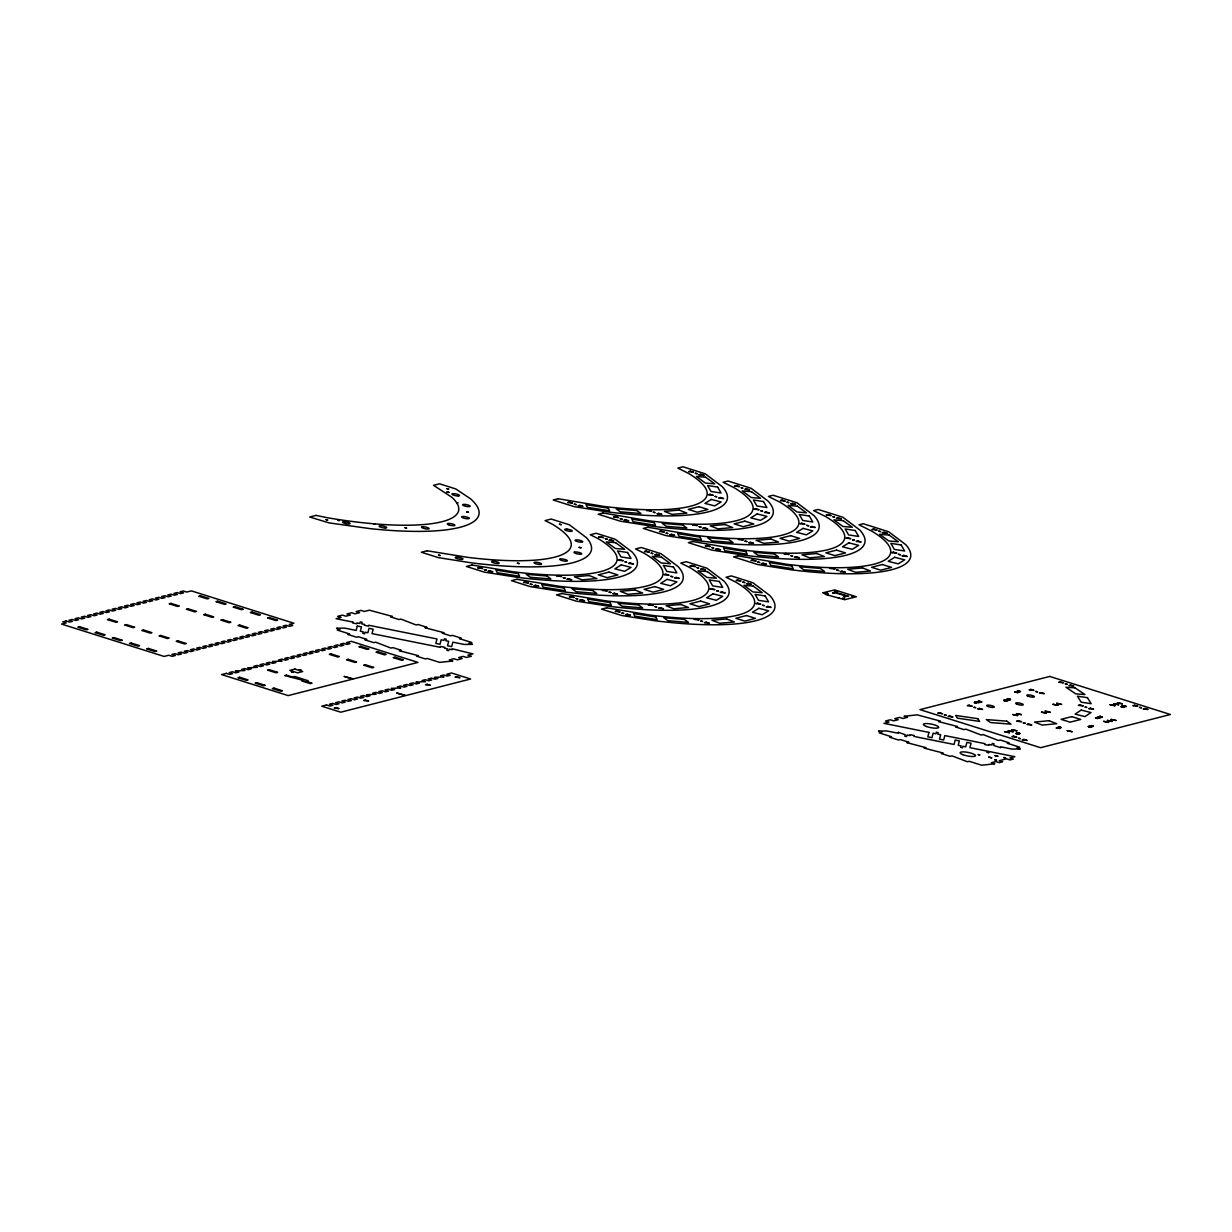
<?xml version="1.0" encoding="UTF-8"?>
<svg xmlns="http://www.w3.org/2000/svg" width="1232" height="1232" viewBox="0 0 1232 1232"><rect width="100%" height="100%" fill="white"/><g stroke="black" fill="none" stroke-linecap="round" stroke-linejoin="round"><path stroke-width="1.5" d="M974.281 702.594C975.313 701.963 974.882 702.687 975.975 702.517M1003.911 700.5L1005.512 700.623L1004.003 700.623M1017.293 691.26C1014.845 693 1018.956 691.167 1018.387 692.061M1121.212 706.46L1122.136 706.829M1060.059 727.065L1061.168 727.712L1059.551 726.957M1090.582 725.817L1093.462 726.156L1092.522 726.187M337.768 520.227L339.431 520.428M338.523 520.397L339.416 520.551M339.108 520.258L338.169 520.489M373.804 524.124L374.805 524.139M447.062 492.015L448.741 492.076L447.385 492.184M448.309 491.953L448.818 492.43M448.787 492.569L448.155 492.23M457.164 502.795L458.165 502.81M974.512 702.687L974.928 701.716L976.098 702.856M974.774 702.656L975.821 702.379M975.39 702.964L975.421 701.747M975.667 702.178C976.76 702.81 977.746 701.177 978.886 702.61M977.761 702.055L976.144 702.579M976.853 702.163L976.914 701.67M977.515 701.778L976.991 702.733L977.207 701.547L979.825 702.379M977.823 701.516L979.486 702.071M981.719 701.886L979.117 701.07C977.792 702.132 981.488 701.516 980.225 701.84M979.964 702.456L978.809 701.316L979.548 702.163M980.241 701.716L979.255 701.378M979.579 702.348L979.563 701.316M1005.374 700.577L1004.357 700.731L1004.727 699.838M1004.835 699.93L1006.359 700.069M1007.314 700.792C1005.851 699.53 1006.729 699.745 1004.28 700.069M1006.251 700.346L1005.497 700.115M1006.636 700.176L1006.082 699.576M1007.453 699.668C1009.193 700.577 1005.866 698.883 1006.991 700.484M1006.621 700.392L1006.883 699.283L1009.639 700.192L1009.085 699.406M1006.929 700.777L1004.311 699.945M1006.852 700.484L1006.513 699.499L1008.223 700.022M1007.083 700.731L1004.142 700.223M1007.391 699.699L1008.931 699.838M1008.561 700.346L1007.868 700.099M1008.469 699.006L1010.533 699.437L1008.654 698.837M1009.085 699.714L1009.67 699.252M1008.746 700.007L1007.314 699.175M1009.47 700.238L1010.194 699.453M1014.829 692.03L1016.585 692.523M1015.322 691.907L1018.094 692.692L1015.353 691.768M1016.246 691.537L1014.845 691.907M1019.295 691.753L1017.647 691.291L1017.786 692.091M1017.093 692.138C1015.214 690.628 1021.051 692.584 1017.509 691.706M1017.524 692.338L1018.756 691.83M1017.801 692.23L1018.464 691.614M1018.263 691.429L1017.894 692.338M1018.602 690.936L1020.481 691.537M1019.018 692.061L1019.388 691.691M1015.907 733.41L1018.494 734.349L1015.876 733.533M1018.186 733.471L1016.415 733.24L1017.971 733.41M1017.94 733.209L1019.942 733.44L1016.924 733.179M1017.216 733.594L1017.278 733.702M1018.987 733.81L1017.709 732.948M1017.694 733.933L1017.955 733.086L1019.942 733.44M1056.363 728.05L1059.72 728.374L1056.271 727.989M1056.871 728.251C1059.874 727.558 1055.639 729.082 1057.564 727.558M1058.827 728.05L1056.794 727.665M1057.795 727.373L1060.182 727.835M1058.226 727.588L1059.335 726.957M1059.12 727.973L1059.751 728.251M1058.827 727.542L1058.627 727.619M1092.923 725.894L1089.719 726.264L1090.751 726.988L1088.149 726.541L1089.812 727.08M1088.364 726.372L1090.382 726.957L1088.718 726.788M1091.537 725.571L1091.644 726.618L1089.442 726.249L1091.983 726.664L1092.06 725.617L1091.567 726.279M1089.612 727.065L1089.904 725.971L1091.922 726.372M1091.49 726.803L1092.26 726.002M1092.091 726.664L1092.06 725.617M1096.973 718.425C1099.853 717.394 1094.678 717.424 1098.082 718.456L1095.51 717.717M1095.587 717.948C1101.993 717.424 1094.863 717.455 1096.28 717.84M1096.742 718.04L1101.824 717.07L1100.022 716.547L1101.5 717.101M1097.204 718.502C1098.667 715.961 1100.838 719.272 1100.13 716.531M1097.543 718.425L1097.774 717.332M1097.681 718.395L1098.343 717.471M1098.759 716.962L1098.251 718.025M1098.636 717.979L1099.283 717.255M1098.944 717.532L1100.576 717.193M1099.483 717.794L1097.727 717.64M1100.33 717.748L1100.869 716.67M1100.176 717.317L1101.023 716.701M1101.716 716.932L1100.854 717.255L1101.901 717.332M1102.424 717.178L1099.622 716.254L1102.27 717.209M1121.705 706.336C1125.432 708.693 1117.794 705.243 1124.354 706.86L1125.093 706.336M1122.66 707.168L1121.859 706.306M1122.029 707.199L1121.182 706.829M1122.922 706.891L1122.183 706.614M1122.937 707.245C1123.291 705.813 1123.954 705.89 1123.291 706.198M1123.707 705.797L1126.479 706.49L1123.615 706.49M1123.322 706.105C1123.045 706.968 1125.386 706.044 1124.108 706.49M1124.431 706.475L1124.308 705.797M1124.924 706.444L1124.123 706.013M979.224 702.225L974.635 702.055M976.745 701.901L977.438 701.978M978.778 701.408L981.704 702.024M1017.447 733.487L1018.525 733.841M978.439 701.347L978.809 701.824M1009.732 699.576L1009.917 699.468M1092.029 725.74L1092.322 726.418M976.961 702.656L976.129 702.348M337.707 519.873L338.323 520.212M975.667 701.947L977.638 702.332M975.836 702.163L976.622 701.67M1122.491 706.259L1124.4 706.182M1121.397 707.014L1122.799 707.153M1099.468 716.731L1101.316 717.455L1100.746 716.932M1096.495 717.948L1097.527 717.332M1058.627 728.22L1059.689 727.958M1090.751 726.988L1089.689 726.387M1057.287 727.496L1057.672 728.358M976.021 702.918L976.114 701.84L978.87 702.748M1098.297 717.748L1099.006 717.64M1100.592 716.624L1101.608 717.101M1005.913 699.822L1008.546 700.484M1005.266 700.638L1004.912 700.777M1017.678 733.071L1019.911 733.579M1097.127 718.01L1096.773 717.902M1097.204 717.948L1097.758 717.794M447.077 491.891L447.94 492.169M1018.433 690.983L1020.45 691.66M1017.786 691.152L1019.449 691.445M1007.899 699.037L1009.393 699.576M1058.581 727.142L1060.336 727.804M1057.518 727.773L1059.566 728.405M448.633 524.77L449.418 525.048A3.85 0.878 11.2 0 0 454.5 525.587A3.85 0.878 11.2 0 0 452.822 524.077L451.898 523.816A3.85 0.878 11.2 0 0 448.309 523.431L447.432 523.677A3.85 0.878 11.2 0 0 448.602 524.755M1017.955 733.086L1019.172 733.764M582.597 541.603L582.597 541.834A3.85 0.878 11.2 0 1 579.333 542.003L578.347 541.818A3.85 0.878 11.2 0 1 575.113 540.432A3.85 0.878 11.2 0 1 577.423 539.924L578.378 540.032A3.85 0.878 11.2 0 1 582.351 541.325L582.597 541.603M462.755 558.866L462.724 559.082A3.85 0.878 11.2 0 1 460.337 559.343L458.396 559.02A3.85 0.878 11.2 0 1 455.47 557.896L455.239 557.634A3.85 0.878 11.2 0 1 458.612 557.28A3.85 0.878 11.2 0 1 462.755 558.851M1139.569 707.384L1141.356 707.784L1139.569 707.384M352.876 622.068L352.645 622.945L356.803 623.792L357.034 622.899L359.883 623.469L360.283 621.914L362.1 622.283L361.715 623.839L364.564 624.408L364.349 625.302L368.507 626.133L368.722 625.255L436.99 638.961L435.851 643.412L440.024 644.244L441.148 639.808L444.013 640.378L444.398 638.823L446.215 639.192L445.83 640.748L448.679 641.318L447.555 645.753L451.713 646.6L452.852 642.149L464.31 644.459L472.487 644.336L469.038 643.243L471.825 642.534L459.413 638.623L461.261 638.145L452.437 635.358L450.573 635.835L442.211 633.186L444.059 632.709L425.009 627.766L426.873 627.288L418.033 624.501L416.185 624.978L400.847 619.065L398.983 619.542L390.621 616.909L392.469 616.431L369.354 610.194L364.379 611.457L360.945 610.379L356.187 611.596L359.621 612.674L355.124 613.829L351.674 612.751L346.916 613.967L350.365 615.045L345.853 616.2L342.419 615.122L337.66 616.339L341.095 617.417L336.105 618.695L352.876 622.068M357.295 625.979L356.171 630.43L344.698 628.12L336.536 628.243L339.97 629.336L337.183 630.045L349.611 633.972L347.747 634.434L356.587 637.221L358.435 636.744L366.797 639.393L364.949 639.87L373.773 642.657L375.637 642.18L390.975 648.078L392.823 647.601L401.201 650.25L399.353 650.727L418.403 655.67L416.539 656.148L425.363 658.935L427.227 658.458L439.655 662.385L452.822 660.983L449.387 659.905L453.9 658.75L457.334 659.828L462.092 658.612L458.658 657.534L463.155 656.379L466.605 657.472L471.348 656.256L467.914 655.162L472.919 653.884L452.206 648.787L451.99 649.68L449.126 649.11L448.725 650.665L446.908 650.296L447.308 648.74L444.444 648.171L444.675 647.277L440.517 646.446L440.286 647.324L372.033 633.618L373.157 629.167L368.999 628.335L367.875 632.786L365.011 632.201L364.61 633.756L362.793 633.387L363.194 631.831L360.329 631.261L361.453 626.826L357.295 625.979M898.359 732.347L898.128 733.24L886.67 730.946L878.493 731.069L881.943 732.147L879.155 732.855L891.568 736.782L889.72 737.26L898.544 740.032L900.407 739.57L908.769 742.203L906.921 742.68L925.971 747.639L924.108 748.101L943.158 753.06L941.31 753.537L950.134 756.325L951.997 755.847L967.336 761.746L969.184 761.284L981.627 765.211L994.794 763.809L991.36 762.716L995.856 761.561L999.306 762.654L1002.663 761.792L999.229 760.698L1006.513 758.835L1009.947 759.928L1013.32 759.066L1009.886 757.973L1014.875 756.694L969.907 747.655L971.032 743.219L966.874 742.388L965.734 746.823L962.885 746.253L962.485 747.809L960.667 747.439L961.052 745.884L958.203 745.314L959.328 740.863L955.17 740.032L954.045 744.482L913.99 736.428L914.221 735.535L910.063 734.703L909.832 735.596L906.983 735.011L906.583 736.567L904.765 736.212L905.15 734.657L898.359 732.347M928.943 732.393L927.819 736.828L931.977 737.675L933.101 733.225L935.966 733.795L936.351 732.239L938.183 732.609L937.783 734.164L940.647 734.749L939.523 739.185L943.681 740.016L944.805 735.581L984.845 743.62L984.614 744.513L988.788 745.345L989.003 744.467L991.868 745.037L992.268 743.481L994.085 743.851L993.685 745.406L1000.476 747.701L1000.707 746.808L1012.18 749.118L1020.342 748.994L1016.908 747.901L1019.68 747.193L1007.268 743.281L1009.116 742.804L1000.292 740.016L998.444 740.494L983.09 734.58L981.242 735.057L965.903 729.159L964.04 729.637L955.678 726.988L957.526 726.51L938.476 721.567L940.339 721.09L917.209 714.853L904.042 716.254L907.491 717.332L902.979 718.487L899.545 717.409L894.786 718.626L898.22 719.704L893.724 720.859L890.274 719.781L885.515 720.997L888.965 722.075L883.96 723.353L928.943 732.393M326.049 519.688L327.851 520.073L326.126 519.658M291.445 671.748L293.247 672.118L291.445 671.748M299.284 669.731L301.085 670.116L299.376 669.7M404.943 527.681L406.729 528.066L405.02 527.65M446.908 488.75L448.833 489.15L447 488.704M438.53 555.185L440.317 555.57L438.607 555.155M466.697 511.896L468.483 512.266L466.697 511.896M484.376 569.661L486.178 570.046L484.376 569.661M517.409 563.193L519.211 563.563L517.409 563.193M530.237 584.137L532.039 584.522L530.237 584.137M559.451 524.262L561.253 524.647L559.451 524.262M574.435 504.227L576.237 504.612L574.435 504.227M563.27 577.654L565.072 578.039L563.27 577.654M579.163 547.393L580.965 547.763L579.163 547.393M576.099 598.613L577.9 598.998L576.191 598.583M605.312 538.738L607.099 539.108L605.312 538.738M620.297 518.703L622.098 519.088L620.297 518.703M609.132 592.13L610.918 592.515L609.132 592.13M625.024 561.869L626.811 562.239L625.101 561.823M653.33 512.219L655.116 512.604L653.407 512.189M621.96 613.089L623.762 613.474L622.052 613.059M651.174 553.214L652.96 553.584L651.251 553.168M666.158 533.179L667.96 533.564L666.25 533.148M695.372 473.304L697.158 473.673L695.372 473.304M654.993 606.606L656.779 606.991L655.07 606.575M670.886 576.345L672.672 576.715L670.886 576.345M699.191 526.695L700.977 527.08L699.191 526.695M715.084 496.434L716.87 496.804L715.161 496.388M697.035 567.69L698.821 568.06L697.112 567.644M712.019 547.655L713.821 548.04L712.096 547.624M741.233 487.78L743.019 488.149L741.31 487.733M700.839 621.082L702.64 621.467L700.931 621.051M716.731 590.821L718.533 591.191L716.731 590.821M745.037 541.171L746.838 541.556L745.037 541.171M760.929 510.895L762.731 511.28L761.022 510.864M742.881 582.166L744.682 582.536L742.881 582.166M757.819 562.115L759.744 562.516L757.896 562.069M787.079 502.24L788.88 502.625L787.171 502.209M762.593 605.297L764.394 605.667L762.685 605.251M790.898 555.647L792.7 556.032L790.99 555.617M806.791 525.371L808.592 525.756L806.791 525.371M832.94 516.716L834.742 517.101L833.032 516.685M823.038 592.777L826.21 594.625L844.659 599.691L856.332 596.765L834.695 589.897L823.115 592.746M836.697 570.108L838.622 570.508L836.697 570.108M826.98 594.486L828.12 594.733L827.026 594.455M852.652 539.847L854.454 540.232L852.652 539.847M832.632 593.039L833.787 593.27L832.632 593.039M834.957 590.806L836.759 591.191L834.957 590.806M838.438 598.105L839.593 598.336L838.576 598.059M842.626 598.336L844.428 598.721L842.626 598.336M844.105 596.658L845.26 596.889L844.151 596.627M878.739 531.177L880.664 531.593L878.832 531.146M851.589 596.057L853.376 596.427L851.666 596.011M898.451 554.308L900.376 554.723L898.451 554.308M974.05 707.322L975.852 707.707L974.127 707.276M978.193 754.6L979.979 754.985L978.27 754.569M987.14 752.305L988.942 752.69L987.232 752.275M1004.557 731.669L1009.439 732.701L1004.557 731.669M1012.812 714.545L1017.694 715.576L1012.812 714.545M1008.253 730.73L1013.135 731.762L1008.253 730.73M1016.523 713.605L1021.405 714.637L1016.523 713.605M1011.965 729.775L1016.847 730.807L1011.965 729.775M1003.772 757.557L1005.558 757.942L1003.772 757.557M1018.633 738.307L1020.435 738.676L1018.725 738.261M1041.487 712.127L1046.368 713.159L1041.487 712.127M1045.198 711.187L1050.064 712.219L1045.198 711.187M1052.96 704.288L1057.841 705.32L1052.96 704.288M1065.387 683.96L1067.174 684.33L1065.387 683.96M1067.266 730.668L1072.133 731.7L1067.266 730.668M1085.099 707.091L1086.901 707.461L1085.192 707.045M1110.063 704.689L1114.929 705.72L1110.063 704.689M1103.687 721.351L1108.569 722.383L1103.687 721.351M1113.759 703.734L1118.641 704.766L1113.759 703.734M1107.399 720.412L1112.28 721.444L1107.399 720.412M1117.47 702.794L1122.352 703.826L1117.47 702.794M1111.11 719.457L1115.976 720.489L1111.11 719.457M944.467 714.883L946.253 715.268L944.467 714.883M469.207 518.318L468.73 518.672A3.85 0.878 11.2 0 1 465.496 518.533L464.51 518.318A3.85 0.878 11.2 0 1 461.677 516.809A3.85 0.878 11.2 0 1 465.373 516.701L466.358 516.916A3.85 0.878 11.2 0 1 469.207 518.318M1023.345 722.876L1025.147 723.261L1023.345 722.876M1035.804 691.522L1037.59 691.907L1035.896 691.491M826.025 593.085L827.796 593.485L826.025 593.085M994.825 759.836L996.611 760.236L994.917 759.805M574.343 552.167L574.158 552.367A3.85 0.878 11.2 0 0 576.761 553.753L577.731 553.969A3.85 0.878 11.2 0 0 581.704 553.861A3.85 0.878 11.2 0 0 578.131 552.244L577.146 552.09A3.85 0.878 11.2 0 0 574.759 552.028L574.343 552.167M988.726 757.141L991.652 757.819L988.726 757.141M994.902 755.57L997.828 756.248L994.902 755.57M1056.733 703.287L1061.537 704.427L1056.733 703.287M1081.188 710.079L1075.136 714.113L1084.915 716.608L1090.982 712.558L1081.188 710.079M711.341 499.437L704.935 503.38L714.683 505.89L721.09 501.948L711.341 499.437M621.282 564.872L614.891 568.83L624.624 571.34L631.03 567.382L621.282 564.872M757.203 513.913L750.796 517.856L760.544 520.366L766.935 516.424L757.203 513.913M667.143 579.348L660.737 583.306L670.485 585.816L676.892 581.858L667.143 579.348M803.064 528.374L796.657 532.332L806.406 534.842L812.797 530.884L803.064 528.374M713.005 593.824L706.598 597.782L716.346 600.292L722.737 596.334L713.005 593.824M848.925 542.85L842.519 546.808L852.251 549.318L858.658 545.36L848.925 542.85M758.866 608.3L752.459 612.242L762.208 614.753L768.599 610.81L758.866 608.3M894.694 557.28L888.21 561.284L898.205 563.856L904.673 559.852L894.694 557.28M560.314 558.989L559.944 559.143A3.85 0.878 11.2 0 0 560.93 560.19L561.715 560.483A3.85 0.878 11.2 0 0 566.874 561.114A3.85 0.878 11.2 0 0 565.473 559.621L564.579 559.374A3.85 0.878 11.2 0 0 560.914 558.928L560.314 558.989M315.977 515.392L309.694 517.009L329.144 522.907L370.247 528.651A163.471 37.607 11.2 0 0 470.547 498.821L455.809 488.95L439.501 483.806L433.541 485.331L451.713 497.189A142.419 32.771 11.2 0 1 327.111 517.671L315.977 515.392M66.004 620.99L62.786 621.821L66.235 622.899L61.6 624.085L164.102 656.44L168.722 655.255L172.172 656.333L175.375 655.516L171.941 654.438L174.898 653.668L178.347 654.762L181.551 653.93L178.116 652.852L181.073 652.098L184.523 653.176L187.726 652.359L184.292 651.266L187.249 650.511L190.698 651.605L193.901 650.773L190.467 649.695L193.424 648.941L196.874 650.019L200.077 649.202L196.643 648.109L199.599 647.354L203.049 648.448L206.252 647.616L202.818 646.538L205.775 645.768L209.224 646.862L212.428 646.045L208.993 644.952L211.95 644.197L215.4 645.275L218.603 644.459L215.169 643.381L218.126 642.611L221.575 643.705L224.778 642.873L221.344 641.795L224.301 641.04L227.751 642.118L230.954 641.302L227.52 640.209L230.476 639.454L233.911 640.548L237.129 639.716L233.695 638.638L236.652 637.883L240.086 638.961L243.305 638.145L239.87 637.052L242.827 636.297L246.261 637.391L249.48 636.559L246.046 635.481L249.003 634.711L252.437 635.804L255.655 634.988L252.221 633.895L255.178 633.14L258.612 634.218L261.831 633.402L258.397 632.324L261.353 631.554L264.788 632.647L268.006 631.816L264.572 630.738L267.529 629.983L270.963 631.061L274.182 630.245L270.747 629.152L273.704 628.397L277.138 629.49L280.357 628.659L276.923 627.581L279.88 626.826L283.314 627.904L286.532 627.088L283.098 625.995L286.055 625.24L289.489 626.333L292.708 625.502L289.274 624.424L293.894 623.238L191.407 590.883L186.771 592.068L183.337 590.975L180.118 591.807L183.568 592.885L180.596 593.655L177.162 592.561L173.943 593.377L177.393 594.471L174.42 595.225L170.986 594.147L167.768 594.964L171.217 596.042L168.245 596.812L164.811 595.718L161.592 596.534L165.042 597.628L162.07 598.382L158.635 597.304L155.417 598.121L158.866 599.214L155.894 599.969L152.46 598.875L149.241 599.707L152.691 600.785L149.719 601.539L146.285 600.461L143.066 601.278L146.516 602.371L143.543 603.126L140.109 602.032L136.891 602.864L140.34 603.942L137.368 604.712L133.934 603.618L130.715 604.435L134.165 605.528L131.193 606.283L127.758 605.205L124.54 606.021L127.989 607.099L125.017 607.869L121.583 606.775L118.364 607.592L121.814 608.685L118.842 609.44L115.408 608.362L112.189 609.178L115.639 610.271L112.666 611.026L109.232 609.932L106.014 610.764L109.463 611.842L106.491 612.597L103.057 611.519L99.838 612.335L103.288 613.428L100.316 614.183L96.881 613.089L93.663 613.921L97.112 614.999L94.14 615.754L90.706 614.676L87.487 615.492L90.937 616.585L87.965 617.34L84.531 616.262L81.312 617.078L84.762 618.156L81.789 618.926L78.355 617.833L75.137 618.649L78.586 619.742L75.614 620.497L72.18 619.419L68.961 620.235L72.411 621.328L69.439 622.083L66.004 620.99M558.158 498.729L553.199 499.992L574.389 506.691L607.422 511.881A163.471 37.607 11.2 0 0 722.291 486.671L705.274 473.827L683.005 466.789L677.908 468.098L688.411 473.334A142.419 32.771 11.2 0 1 603.649 506.398L558.158 498.729M79.572 626.718L77.847 627.165L86.225 629.814L87.949 629.367L79.572 626.718M109.155 619.157L107.43 619.604L115.793 622.237L117.533 621.806L109.155 619.157M170.909 603.357L169.184 603.803L177.547 606.452L179.287 606.005L170.909 603.357M200.493 595.795L198.768 596.242L207.13 598.875L208.855 598.444L200.493 595.795M569.43 502.086L567.706 502.533L572.634 503.103L569.43 502.086M690.351 471.163L688.626 471.594L693.57 472.164L690.351 471.163M579.748 505.351L578.024 505.782L582.952 506.352L579.748 505.351M700.561 474.305L698.59 474.813L704.227 475.475L700.561 474.305M96.774 632.155L95.049 632.601L103.411 635.235L105.151 634.788L96.774 632.155M126.357 624.593L124.632 625.024L132.994 627.673L134.719 627.227L126.357 624.593M188.111 608.793L186.386 609.239L194.748 611.873L196.473 611.426L188.111 608.793M217.694 601.231L215.954 601.663L224.332 604.311L226.057 603.865L217.694 601.231M427.134 550.766L421.359 552.244L438.484 557.649L471.502 562.855A163.471 37.607 11.2 0 0 586.37 537.629L569.369 524.786L551.151 519.042L545.068 520.597L552.49 524.293A142.419 32.771 11.2 0 1 467.729 557.357L427.134 550.766M113.975 637.575L112.251 638.022L120.613 640.671L122.338 640.224L113.975 637.575M143.559 630.014L141.819 630.461L150.196 633.094L151.921 632.663L143.559 630.014M205.313 614.214L203.573 614.66L211.95 617.309L213.675 616.862L205.313 614.214M234.881 606.652L233.156 607.099L241.518 609.732L243.258 609.301L234.881 606.652M603.033 512.989L598.244 514.221L620.25 521.167L653.283 526.357A163.471 37.607 11.2 0 0 768.152 501.147L751.135 488.303L728.05 481.019L723.138 482.266L734.272 487.795A142.419 32.771 11.2 0 1 649.51 520.874L603.033 512.989M615.292 516.562L613.551 517.009L618.495 517.579L615.292 516.562M736.212 485.639L734.488 486.07L739.416 486.64L736.212 485.639M648.309 510.079L646.584 510.525L651.528 511.095L648.309 510.079M710.063 494.294L708.338 494.725L713.266 495.295L710.063 494.294M131.177 643.012L129.437 643.458L137.815 646.092L139.539 645.645L131.177 643.012M160.745 635.45L159.02 635.881L167.398 638.53L169.123 638.084L160.745 635.45M222.499 619.65L220.774 620.096L229.137 622.73L230.877 622.283L222.499 619.65M252.083 612.088L250.358 612.52L258.72 615.168L260.445 614.722L252.083 612.088M625.61 519.827L623.869 520.258L628.813 520.828L625.61 519.827M746.53 488.888L744.806 489.335L749.734 489.905L746.53 488.888M658.627 513.344L656.902 513.775L661.846 514.36L658.627 513.344M720.381 497.543L718.656 497.99L723.6 498.56L720.381 497.543M698.991 506.675L688.303 509.401L697.25 512.219L707.938 509.494L698.991 506.675M472.01 565.026L466.404 566.458L484.33 572.125L517.363 577.331A163.471 37.607 11.2 0 0 632.232 552.105L615.215 539.262L596.196 533.256L590.313 534.765L598.352 538.769A142.419 32.771 11.2 0 1 513.59 571.833L472.01 565.026M148.364 648.432L146.639 648.879L155.001 651.528L156.741 651.081L148.364 648.432M177.947 640.871L176.222 641.318L184.584 643.951L186.309 643.52L177.947 640.871M239.701 625.071L237.976 625.517L246.338 628.166L248.063 627.719L239.701 625.071M269.284 617.509L267.544 617.956L275.922 620.589L277.647 620.158L269.284 617.509M479.371 567.521L477.646 567.967L482.574 568.537L479.371 567.521M600.292 536.598L598.567 537.044L603.511 537.614L600.292 536.598M647.909 527.25L643.289 528.436L666.112 535.643L699.129 540.833A163.471 37.607 11.2 0 0 814.013 515.623L796.996 502.779L773.095 495.233L768.383 496.434L780.133 502.271A142.419 32.771 11.2 0 1 695.356 535.335L647.909 527.25M489.689 570.786L487.964 571.232L492.892 571.802L489.689 570.786M610.61 539.847L608.885 540.294L613.829 540.863L610.61 539.847M661.137 531.038L659.413 531.485L664.356 532.055L661.137 531.038M782.074 500.1L780.349 500.546L785.277 501.116L782.074 500.1M694.17 524.555L692.446 525.001L697.374 525.571L694.17 524.555M755.924 508.754L754.2 509.201L759.128 509.771L755.924 508.754M671.471 534.303L669.731 534.734L674.674 535.304L671.471 534.303M792.392 503.364L790.667 503.811L795.595 504.381L792.392 503.364M704.488 527.82L702.764 528.251L707.692 528.821L704.488 527.82M766.242 512.019L764.518 512.466L769.446 513.036L766.242 512.019M516.901 579.286L511.449 580.688L530.191 586.601L563.224 591.807A163.471 37.607 11.2 0 0 678.093 566.581L661.076 553.738L641.241 547.485L635.558 548.933L644.213 553.245A142.419 32.771 11.2 0 1 559.451 586.309L516.901 579.286M744.852 521.151L734.164 523.877L743.112 526.695L753.799 523.97L744.852 521.151M525.232 581.997L523.508 582.443L528.436 583.013L525.232 581.997M646.153 551.074L644.428 551.505L649.372 552.09L646.153 551.074M558.25 575.513L556.525 575.96L561.469 576.53L558.25 575.513M620.004 559.728L618.279 560.175L623.223 560.745L620.004 559.728M692.784 541.51L688.334 542.65L711.973 550.119L744.99 555.309A163.471 37.607 11.2 0 0 859.859 530.083L842.857 517.255L818.14 509.447L813.628 510.602L825.994 516.747A142.419 32.771 11.2 0 1 741.217 549.811L692.784 541.51M535.55 585.262L533.826 585.708L538.754 586.278L535.55 585.262M656.471 554.323L654.746 554.77L659.69 555.339L656.471 554.323M568.568 578.778L566.843 579.225L571.787 579.795L568.568 578.778M630.322 562.978L628.597 563.424L633.541 563.994L630.322 562.978M706.999 545.514L705.274 545.961L710.217 546.531L706.999 545.514M827.935 514.576L826.195 515.022L831.138 515.592L827.935 514.576M608.931 572.11L598.259 574.836L607.191 577.669L617.879 574.928L608.931 572.11M740.032 539.031L738.307 539.477L743.235 540.047L740.032 539.031M801.786 523.23L800.045 523.677L804.989 524.247L801.786 523.23M226.349 673.365L221.591 674.582L288.18 695.603L352.645 679.109L344.036 676.399L353.507 678.894L417.971 662.4L351.274 641.348L346.531 642.565L349.965 643.643L346.993 644.413L343.559 643.32L340.355 644.136L343.79 645.229L340.817 645.984L337.383 644.906L334.18 645.722L337.614 646.8L334.642 647.57L331.208 646.477L328.005 647.308L331.439 648.386L328.482 649.141L325.032 648.063L321.829 648.879L325.263 649.972L322.307 650.727L318.857 649.634L315.654 650.465L319.088 651.543L316.131 652.298L312.682 651.22L309.478 652.036L312.913 653.129L309.956 653.884L306.506 652.791L303.303 653.622L306.737 654.7L303.78 655.47L300.331 654.377L297.128 655.193L300.562 656.286L297.605 657.041L294.155 655.963L290.952 656.779L294.386 657.857L291.43 658.627L287.98 657.534L284.777 658.365L288.211 659.443L285.254 660.198L281.805 659.12L278.601 659.936L282.036 661.03L272.426 661.522L275.86 662.6L272.903 663.355L269.454 662.277L266.251 663.093L269.685 664.187L266.728 664.941L263.278 663.848L260.075 664.679L263.509 665.757L260.553 666.527L257.103 665.434L253.9 666.25L257.334 667.344L247.724 667.836L251.159 668.914L248.202 669.684L244.752 668.591L241.549 669.423L244.983 670.501L235.374 670.993L238.808 672.087L235.851 672.841L232.401 671.748L229.198 672.58L232.632 673.658L229.676 674.412L226.349 673.365M717.317 548.764L715.592 549.21L720.535 549.78L717.317 548.764M838.253 517.84L836.513 518.287L841.456 518.857L838.253 517.84M750.35 542.296L748.625 542.727L753.553 543.297L750.35 542.296M812.104 526.495L810.363 526.942L815.307 527.512L812.104 526.495M561.777 593.547L556.494 594.902L576.052 601.077L609.085 606.267A163.471 37.607 11.2 0 0 723.954 581.057L706.937 568.214L686.286 561.7L680.803 563.101L690.074 567.721A142.419 32.771 11.2 0 1 605.312 600.785L561.777 593.547M790.713 535.627L780.025 538.353L788.973 541.171L799.645 538.446L790.713 535.627M239.686 677.261L237.961 677.708L246.323 680.341L248.048 679.91L239.686 677.261M269.269 669.7L267.529 670.131L275.906 672.78L277.631 672.333L269.269 669.7M331.023 653.899L329.283 654.346L337.66 656.979L339.385 656.548L331.023 653.899M360.591 646.338L358.866 646.769L367.244 649.418L368.969 648.971L360.591 646.338M571.094 596.473L569.353 596.919L574.297 597.489L571.094 596.473M691.907 565.442L689.935 565.95L695.572 566.597L691.907 565.442M294.925 669.068L289.797 670.377L297.59 672.841L302.718 671.532L294.925 669.068M604.111 589.989L602.386 590.436L607.33 591.006L604.111 589.989M665.865 574.204L664.14 574.636L669.068 575.221L665.865 574.204M737.737 555.817L733.548 556.895L757.849 564.564L790.821 569.754A163.348 37.576 11.2 0 0 905.597 544.544L888.626 531.731L863.232 523.723L859.027 524.801L871.963 531.238A142.558 32.802 11.2 0 1 787.109 564.333L737.737 555.817M256.887 682.697L255.147 683.129L263.525 685.777L265.25 685.331L256.887 682.697M286.455 675.121L284.731 675.567L303.78 680.526L301.932 680.988L310.295 683.637L312.035 683.19L306.013 681.296L308.169 680.742L294.648 676.476L292.477 677.03L286.455 675.121M348.209 659.32L346.485 659.767L354.847 662.416L356.587 661.969L348.209 659.32M377.793 651.759L376.068 652.205L384.43 654.839L386.155 654.408L377.793 651.759M581.412 599.738L579.671 600.169L584.615 600.754L581.412 599.738M702.332 568.799L700.608 569.246L705.536 569.815L702.332 568.799M614.429 593.254L612.704 593.701L617.648 594.271L614.429 593.254M676.183 577.454L674.458 577.9L679.402 578.47L676.183 577.454M752.814 559.944L750.95 560.406L756.248 561.022L752.814 559.944M873.734 529.005L871.886 529.483L877.169 530.083L873.734 529.005M654.793 586.586L644.105 589.312L653.052 592.145L663.74 589.404L654.793 586.586M785.893 553.507L784.153 553.953L789.096 554.523L785.893 553.507M847.647 537.706L845.907 538.153L850.85 538.723L847.647 537.706M274.074 688.118L272.349 688.565L280.727 691.198L282.451 690.767L274.074 688.118M365.411 664.756L363.686 665.203L372.049 667.836L373.773 667.405L365.411 664.756M394.995 657.195L393.254 657.626L401.632 660.275L403.357 659.828L394.995 657.195M763.132 563.193L761.284 563.671L766.566 564.271L763.132 563.193M884.052 532.255L882.204 532.732L887.487 533.348L884.052 532.255M796.211 556.772L794.471 557.203L799.414 557.773L796.211 556.772M857.965 540.971L856.225 541.418L861.168 541.988L857.965 540.971M606.652 607.807L601.539 609.116L621.914 615.553L654.931 620.743A163.471 37.607 11.2 0 0 769.815 595.533L752.798 582.69L731.331 575.914L726.048 577.269L735.935 582.197A142.419 32.771 11.2 0 1 651.158 615.261L606.652 607.807M836.574 550.103L825.887 552.829L834.834 555.647L845.506 552.922L836.574 550.103M616.955 610.949L615.215 611.395L620.158 611.965L616.955 610.949M737.876 580.026L736.151 580.457L741.079 581.027L737.876 580.026M649.972 604.465L648.248 604.912L653.176 605.482L649.972 604.465M711.726 588.68L710.002 589.112L714.93 589.681L711.726 588.68M627.273 614.214L625.533 614.645L630.476 615.215L627.273 614.214M748.194 583.275L746.469 583.722L751.397 584.291L748.194 583.275M660.29 607.73L658.566 608.177L663.494 608.747L660.29 607.73M722.044 591.93L720.32 592.376L725.248 592.946L722.044 591.93M700.654 601.062L689.966 603.788L698.914 606.621L709.601 603.88L700.654 601.062M831.692 567.937L829.844 568.399L835.127 569.015L831.692 567.937M893.446 552.136L891.598 552.614L896.881 553.214L893.446 552.136M842.01 571.186L840.162 571.663L845.445 572.279L842.01 571.186M903.764 555.386L901.916 555.863L907.199 556.479L903.764 555.386M326.495 704.981L321.737 706.198L340.771 712.204L405.236 695.71L396.642 693L406.098 695.495L470.578 679.001L451.543 672.995L446.785 674.212L450.219 675.29L447.262 676.06L443.813 674.967L440.609 675.783L444.044 676.876L434.434 677.369L437.868 678.447L434.911 679.217L431.477 678.124L428.259 678.94L431.693 680.033L428.736 680.788L425.302 679.71L422.083 680.526L425.517 681.619L415.908 682.112L419.342 683.19L416.385 683.945L412.951 682.867L409.732 683.683L413.167 684.776L410.21 685.531L406.776 684.438L403.557 685.269L406.991 686.347L404.034 687.102L400.6 686.024L397.382 686.84L400.816 687.933L391.206 688.426L394.64 689.504L391.684 690.274L388.249 689.181L385.031 689.997L388.465 691.09L385.508 691.845L382.074 690.767L378.855 691.583L382.29 692.677L379.333 693.431L375.899 692.338L372.68 693.169L376.114 694.247L366.505 694.74L369.939 695.834L366.982 696.588L363.548 695.495L360.329 696.326L363.763 697.404L360.807 698.159L357.372 697.081L354.154 697.897L357.588 698.991L354.631 699.745L351.197 698.667L347.978 699.483L351.413 700.561L348.456 701.331L345.022 700.238L341.803 701.054L345.237 702.148L342.28 702.902L338.846 701.824L335.628 702.64L339.062 703.734L336.105 704.488L332.671 703.395L329.452 704.227L332.902 705.305L329.93 706.059L326.495 704.981M882.374 564.518L871.563 567.29L880.741 570.185L891.552 567.413L882.374 564.518M335.874 707.63L334.149 708.061L339.077 708.631L335.874 707.63M365.457 700.053L363.717 700.5L368.661 701.07L365.457 700.053M427.211 684.268L425.471 684.699L430.415 685.269L427.211 684.268M456.779 676.691L455.055 677.138L459.998 677.708L456.779 676.691M695.834 618.941L694.109 619.388L699.037 619.958L695.834 618.941M757.588 603.156L755.847 603.588L760.791 604.157L757.588 603.156M706.152 622.206L704.427 622.637L709.355 623.223L706.152 622.206M767.906 606.406L766.181 606.852L771.109 607.422L767.906 606.406M835.019 592.115L833.602 592.484L848.54 596.396L835.019 592.115M746.515 615.538L735.827 618.264L744.775 621.097L755.447 618.356L746.515 615.538M1049.772 676.43L919.965 709.632L1040.593 747.701L1170.4 714.498L1049.772 676.43M939.446 712.743L937.721 713.189L942.649 713.759L939.446 712.743M969.03 705.181L967.305 705.628L972.248 706.198L969.03 705.181M1030.799 689.396L1029.074 689.828L1033.971 690.397L1030.799 689.396M1060.367 681.82L1058.642 682.266L1063.586 682.836L1060.367 681.82M949.764 716.008L948.039 716.454L952.967 717.024L949.764 716.008M979.348 708.431L977.623 708.877L982.566 709.447L979.348 708.431M1041.102 692.646L1039.377 693.077L1044.32 693.647L1041.102 692.646M1070.685 685.069L1068.96 685.516L1073.904 686.085L1070.685 685.069M1018.34 720.735L1016.6 721.182L1021.544 721.752L1018.34 720.735M1080.094 704.95L1078.354 705.382L1083.298 705.951L1080.094 704.95M1028.658 724L1026.918 724.447L1031.862 725.017L1028.658 724M1090.412 708.2L1088.672 708.646L1093.616 709.216L1090.412 708.2M1071.794 716.624L1061.106 719.349L1070.054 722.168L1080.741 719.442L1071.794 716.624M1013.628 736.166L1011.888 736.613L1016.831 737.183L1013.628 736.166M1134.564 705.228L1132.824 705.674L1137.767 706.244L1134.564 705.228M1023.946 739.416L1022.206 739.862L1027.149 740.432L1023.946 739.416M1144.882 708.492L1143.142 708.924L1148.085 709.493L1144.882 708.492M422.376 526.772L421.868 526.865A3.85 0.878 11.2 0 0 421.806 527.558L422.283 527.85A3.85 0.878 11.2 0 0 427.566 529.021A3.85 0.878 11.2 0 0 428.351 527.912L427.673 527.619A3.85 0.878 11.2 0 0 423.084 526.742L422.376 526.772M541.156 564.41L539.847 564.518A3.85 0.878 11.2 0 1 535.258 563.563L534.626 563.255A3.85 0.878 11.2 0 1 535.396 562.223A3.85 0.878 11.2 0 1 540.371 563.193L541.002 563.486A3.85 0.878 11.2 0 1 541.156 564.41M1048.986 720.689L1034.48 722.091L1042.241 725.094L1056.763 723.708L1048.986 720.689M679.217 510.079L664.433 511.372L672.102 514.406L686.871 513.113L679.217 510.079M725.078 524.555L710.294 525.848L717.948 528.882L732.732 527.589L725.078 524.555M770.924 539.031L756.14 540.324L763.809 543.343L778.593 542.065L770.924 539.031M816.785 553.507L802.001 554.8L809.67 557.819L824.454 556.541L816.785 553.507M589.158 575.529L574.374 576.807L582.043 579.841L596.827 578.547L589.158 575.529M862.631 567.937L847.678 569.246L855.547 572.341L870.5 571.047L862.631 567.937M635.019 590.005L620.235 591.283L627.904 594.317L642.673 593.023L635.019 590.005M680.88 604.481L666.096 605.759L673.75 608.793L688.534 607.499L680.88 604.481M726.726 618.941L711.957 620.235L719.611 623.269L734.395 621.975L726.726 618.941M458.289 495.957L457.488 495.942A3.85 0.878 11.2 0 1 452.39 494.602A3.85 0.878 11.2 0 1 453.977 493.678L454.901 493.77A3.85 0.878 11.2 0 1 458.504 494.725L459.413 495.295A3.85 0.878 11.2 0 1 458.289 495.957M385.385 528.02L383.629 527.897A3.85 0.878 11.2 0 1 379.502 526.634L379.194 526.357A3.85 0.878 11.2 0 1 381.242 525.756A3.85 0.878 11.2 0 1 385.739 526.819L386.294 527.111A3.85 0.878 11.2 0 1 385.385 528.02M567.013 529.144L566.166 529.098A3.85 0.878 11.2 0 0 564.687 529.652L565.426 530.222A3.85 0.878 11.2 0 0 569.862 531.346L570.724 531.392A3.85 0.878 11.2 0 0 571.725 530.422A3.85 0.878 11.2 0 0 567.013 529.144M493.94 561.268L493.093 561.222A3.85 0.878 11.2 0 0 491.63 561.792L491.876 562.054A3.85 0.878 11.2 0 0 496.804 563.471A3.85 0.878 11.2 0 0 498.868 562.685L498.375 562.393A3.85 0.878 11.2 0 0 494.894 561.392L493.94 561.268M1075.043 687.856L1065.911 687.21L1075.829 693.893L1084.945 694.54L1075.043 687.856M1006.775 721.167L986.293 719.565L990.513 722.568L1010.995 724.154L1006.775 721.167M705.659 477.215L696.357 476.461L705.412 483.067L714.714 483.837L705.659 477.215M751.52 491.691L742.218 490.937L751.274 497.543L760.575 498.313L751.52 491.691M797.381 506.167L788.08 505.397L797.119 512.019L806.421 512.789L797.381 506.167M843.227 520.643L833.925 519.873L842.981 526.495L852.282 527.265L843.227 520.643M636.867 510.541L616.262 508.847L620.358 511.834L640.963 513.528L636.867 510.541M889.165 535.088L879.617 534.303L888.78 541.002L898.313 541.787L889.165 535.088M682.728 525.017L662.108 523.323L666.219 526.31L686.825 528.004L682.728 525.017M728.713 539.431L707.63 537.706L711.942 540.848L733.025 542.573L728.713 539.431M774.451 553.969L753.83 552.275L757.926 555.262L778.547 556.956L774.451 553.969M615.6 542.665L606.298 541.895L615.353 548.502L624.655 549.272L615.6 542.665M820.373 568.414L799.522 566.705L803.726 569.769L824.578 571.479L820.373 568.414M661.461 557.141L652.159 556.371L661.214 562.978L670.516 563.748L661.461 557.141M707.322 571.602L698.02 570.847L707.076 577.454L716.377 578.224L707.322 571.602M753.183 586.078L743.882 585.323L752.921 591.93L762.223 592.7L753.183 586.078M546.808 575.975L526.203 574.297L530.299 577.269L550.904 578.963L546.808 575.975M592.669 590.451L572.064 588.773L576.16 591.745L596.765 593.439L592.669 590.451M638.53 604.927L617.91 603.249L622.021 606.221L642.627 607.915L638.53 604.927M684.391 619.403L663.771 617.709L667.867 620.697L688.488 622.391L684.391 619.403M465.65 504.504L464.71 504.396A3.85 0.878 11.2 0 0 462.616 504.75L462.986 505.289A3.85 0.878 11.2 0 0 466.127 506.367L467.097 506.537A3.85 0.878 11.2 0 0 470.085 506.044A3.85 0.878 11.2 0 0 465.65 504.504M345.561 521.783L344.621 521.69A3.85 0.878 11.2 0 0 342.527 522.045L342.588 522.291A3.85 0.878 11.2 0 0 346.531 523.754A3.85 0.878 11.2 0 0 350.057 523.569L349.996 523.323A3.85 0.878 11.2 0 0 346.531 521.952L345.561 521.783M977.838 718.687L955.632 715.438L957.341 718.148L979.594 721.413L977.838 718.687M1087.425 697.666L1077.415 696.203L1081.172 702.209L1091.182 703.672L1087.425 697.666M717.625 487.056L707.584 485.547L711.033 491.506L721.059 493.016L717.625 487.056M763.486 501.532L753.445 500.023L756.879 505.982L766.92 507.492L763.486 501.532M809.332 516.008L799.306 514.499L802.74 520.458L812.781 521.968L809.332 516.008M855.193 530.484L845.167 528.975L848.602 534.934L858.642 536.444L855.193 530.484M901.162 544.944L890.875 543.389L894.355 549.426L904.642 550.966L901.162 544.944M627.565 552.49L617.525 550.981L620.974 556.941L631.015 558.45L627.565 552.49M673.427 566.966L663.386 565.457L666.835 571.417L676.861 572.926L673.427 566.966M719.288 581.442L709.247 579.933L712.681 585.893L722.722 587.402L719.288 581.442M765.149 595.918L755.108 594.409L758.542 600.369L768.583 601.878L765.149 595.918M608.346 508.169L586.001 504.658L587.294 507.307L609.64 510.803L608.346 508.169M654.207 522.645L631.862 519.134L633.156 521.783L655.501 525.279L654.207 522.645M700.069 537.106L677.723 533.61L679.001 536.259L701.347 539.755L700.069 537.106M745.93 551.582L723.569 548.086L724.863 550.735L747.208 554.231L745.93 551.582M791.899 566.042L769.292 562.516L770.616 565.226L793.223 568.768L791.899 566.042M518.287 573.604L495.942 570.108L497.235 572.741L519.581 576.253L518.287 573.604M564.148 588.08L541.803 584.569L543.096 587.217L565.442 590.713L564.148 588.08M610.009 602.556L587.664 599.045L588.958 601.693L611.303 605.189L610.009 602.556M655.871 617.032L633.525 613.521L634.803 616.169L657.149 619.665L655.871 617.032M962.839 754.662A7.823 1.802 11.2 0 0 975.374 755.94A7.823 1.802 11.2 0 0 965.241 751.982A7.823 1.802 11.2 0 0 962.839 754.662M926.526 726.51A7.823 1.802 11.2 0 0 938.661 727.481A7.823 1.802 11.2 0 0 927.881 723.6A7.823 1.802 11.2 0 0 926.526 726.51M987.941 706.46A3.85 0.878 11.2 0 0 994.193 707.183A3.85 0.878 11.2 0 0 989.435 705.212A3.85 0.878 11.2 0 0 987.941 706.46M1017.062 704.196A3.85 0.878 11.2 0 0 1023.238 704.843A3.85 0.878 11.2 0 0 1018.31 702.887A3.85 0.878 11.2 0 0 1017.062 704.196M1028.212 696.249A3.85 0.878 11.2 0 0 1034.356 696.865A3.85 0.878 11.2 0 0 1029.351 694.925A3.85 0.878 11.2 0 0 1028.212 696.249"/></g></svg>
